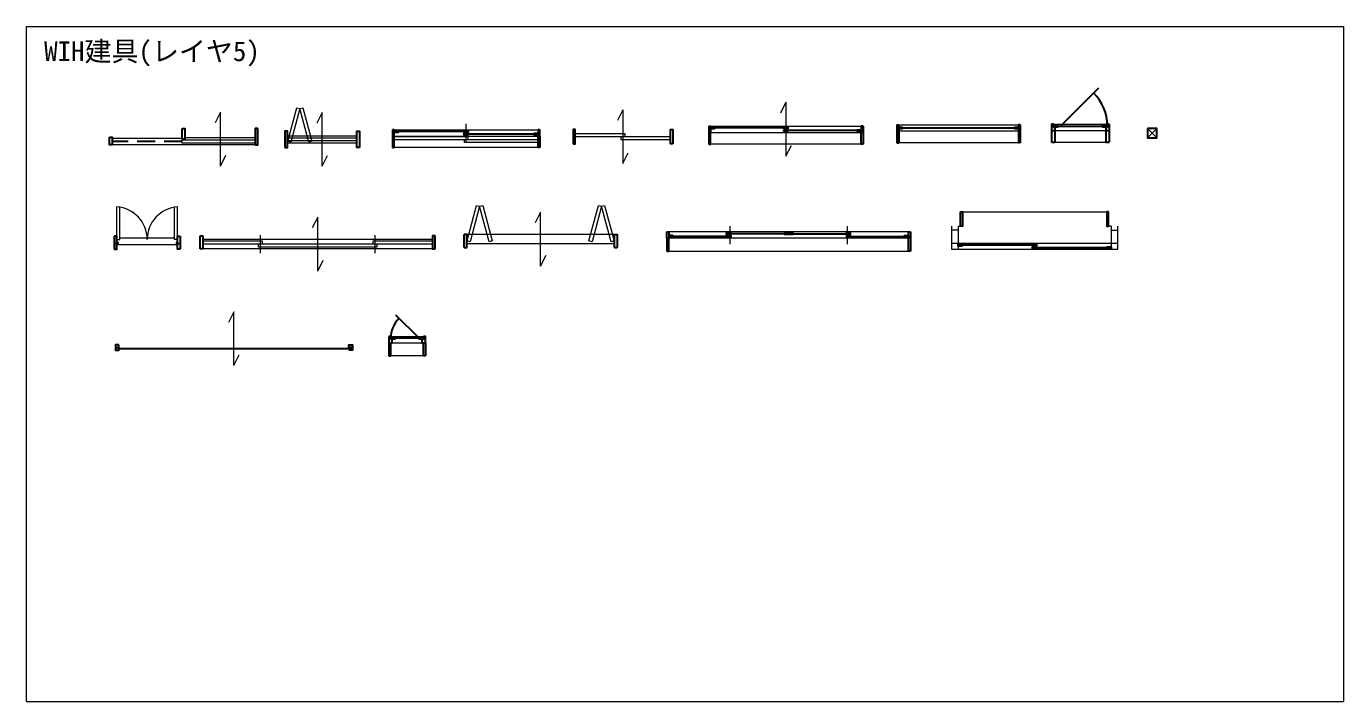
# Model space of a CAD drawing. Units: millimetres at full size, sheet at 1:100. Extents: x -361910 to 68111, y -79207 to 22945.
# Drawn here: x 7458 to 22101, y -37288 to -29778 of the extents above; entities that cross this region are included whole.
import ezdxf
from ezdxf.enums import TextEntityAlignment as Align

# ---------------------------------------------------------------- set-up
doc = ezdxf.new("R2010")
doc.units = ezdxf.units.MM
doc.header["$LTSCALE"] = 100
doc.linetypes.add('DASHED2', pattern=[3, 2, -1])
for name, color, linetype, lineweight in [('0-0_通り芯', 4, 'Continuous', 9), ('0-2_道路', 7, 'Continuous', 18), ('0-5_外部部品', 4, 'Continuous', 9), ('0-D_寸法', 4, 'Continuous', 9)]:
    doc.layers.add(name, color=color, linetype=linetype, lineweight=lineweight)
doc.styles.add('ＭＳ ゴシック', font='')
doc.styles.get('ＭＳ ゴシック').set_extended_font_data('MS Gothic')

msp = doc.modelspace()

# ---------------------------------------------------------------- linework, layer by layer
at = {"layer": '0-0_通り芯', "color": 7, "lineweight": 18}
for p, q in [((7457.9, -37287.6), (7457.9, -29777.8)), ((7457.9, -29777.8), (22101.1, -29777.8)), ((22101.1, -29777.8), (22101.1, -37287.6)), ((7457.9, -37287.6), (22101.1, -37287.6))]:
    msp.add_line(p, q, dxfattribs=at)
at = {"layer": '0-2_道路'}
for p, q in [((19920.6, -30914.4), (20025.6, -31019.4)), ((19920.6, -31019.4), (20025.6, -30914.4))]:
    msp.add_line(p, q, dxfattribs=at)
at = {"layer": '0-2_道路', "color": 2, "lineweight": 25}
msp.add_lwpolyline([(19920.6, -30914.4), (19920.6, -31019.4), (20025.6, -31019.4), (20025.6, -30914.4)], close=True, dxfattribs=at)
at = {"layer": '0-5_外部部品', "color": 2, "lineweight": 25}
for p, q in [((18954.9, -30887.5), (19379.1, -30463.2)), ((15109.2, -30896.9), (15109.2, -30916.9)), ((15879.2, -30896.9), (15924.2, -30896.9)), ((15879.2, -30916.9), (15879.2, -30896.9)), ((15924.2, -30896.9), (15924.2, -30916.9)), ((18874.9, -30897.5), (18874.9, -30877.5)), ((19474.9, -30897.5), (19474.9, -30877.5)), ((11546.7, -30957.5), (11546.7, -30937.5)), ((11546.7, -30937.5), (11591.7, -30937.5)), ((13101.7, -30987.5), (13101.7, -30967.5)), ((13146.7, -30987.5), (13101.7, -30987.5)), ((15109.2, -30916.9), (15064.2, -30916.9)), ((15924.2, -30916.9), (15879.2, -30916.9)), ((15879.2, -30926.9), (15924.2, -30926.9)), ((15879.2, -30946.9), (15879.2, -30926.9)), ((15924.2, -30946.9), (15879.2, -30946.9)), ((15924.2, -30926.9), (15924.2, -30946.9)), ((16694.2, -30926.9), (16739.2, -30926.9)), ((16694.2, -30946.9), (16694.2, -30926.9)), ((16739.2, -30946.9), (16694.2, -30946.9)), ((16739.2, -30926.9), (16739.2, -30946.9)), ((17155.8, -30898.4), (17200.8, -30898.4)), ((17155.8, -30918.4), (17155.8, -30898.4)), ((17200.8, -30918.4), (17155.8, -30918.4)), ((17200.8, -30898.4), (17200.8, -30918.4)), ((18440.8, -30898.4), (18485.8, -30898.4)), ((18440.8, -30918.4), (18440.8, -30898.4)), ((18485.8, -30918.4), (18440.8, -30918.4)), ((18485.8, -30918.4), (18485.8, -30898.4)), ((14598.2, -32103.4), (14598.2, -32123.4)), ((14598.2, -32123.4), (14643.2, -32123.4)), ((15886.5, -32073.4), (15931.5, -32073.4)), ((16575.7, -32123.4), (16620.7, -32123.4)), ((16620.7, -32123.4), (16620.7, -32103.4)), ((17264.9, -32123.4), (17219.9, -32123.4)), ((17264.9, -32103.4), (17264.9, -32123.4)), ((11822.7, -33246.4), (11564.6, -32988.3)), ((11508.4, -33256.4), (11508.4, -33236.4)), ((11873.4, -33256.4), (11873.4, -33236.4))]:
    msp.add_line(p, q, dxfattribs=at)
at = {"layer": '0-5_外部部品', "color": 7, "lineweight": 18}
for p, q in [((9616.3, -30731.1), (9556.3, -30851.1)), ((9616.3, -31331.1), (9616.3, -30731.1)), ((14089.2, -30704.8), (14029.2, -30824.8)), ((14089.2, -30704.8), (14089.2, -31304.8)), ((15901.7, -30621.9), (15841.7, -30741.9)), ((15901.7, -30621.9), (15901.7, -31221.9)), ((12346.7, -31062.5), (12346.7, -30862.5)), ((15064.2, -30886.9), (16739.2, -30886.9)), ((17155.8, -30873.4), (18485.8, -30873.4)), ((18874.9, -30867.5), (19474.9, -30867.5)), ((9191.3, -31026.1), (8411.3, -31026.1)), ((10001.3, -31016.1), (9221.3, -31016.1)), ((10360.4, -30995.9), (11132.4, -30995.9)), ((10360.4, -31016.9), (10746.4, -31016.9)), ((10746.4, -31016.9), (11132.4, -31016.9)), ((11546.7, -30927.5), (13146.7, -30927.5)), ((11546.7, -30997.5), (13146.7, -30997.5)), ((11546.7, -31037.5), (12326.7, -31037.5)), ((14619.2, -31004.8), (14109.2, -31004.8)), ((15064.2, -30956.9), (16739.2, -30956.9)), ((18485.8, -30943.4), (17155.8, -30943.4)), ((18892.4, -30937.5), (19457.4, -30937.5)), ((10001.3, -31096.1), (8411.3, -31096.1)), ((10746.4, -31051.9), (10360.4, -31051.9)), ((10360.4, -31072.9), (11132.4, -31072.9)), ((11132.4, -31051.9), (10746.4, -31051.9)), ((13161.7, -31127), (11531.7, -31127)), ((14089.2, -31304.8), (14149.2, -31184.8)), ((16739.2, -31086.4), (15064.2, -31086.4)), ((15901.7, -31221.9), (15961.7, -31101.9)), ((18485.8, -31073.4), (17155.8, -31073.4)), ((18892.4, -31067.5), (19457.4, -31067.5)), ((9616.3, -31331.1), (9676.3, -31211.1)), ((10746.4, -31334.4), (10806.4, -31214.4)), ((8463.9, -32111.3), (8463.9, -31784.3)), ((8498.9, -32148.3), (8498.9, -31783.3)), ((9103.9, -32148.3), (9103.9, -31783.3)), ((9138.9, -32111.3), (9138.9, -31784.3)), ((10696.3, -31899.8), (10636.3, -32019.8)), ((10696.3, -32499.8), (10696.3, -31899.8)), ((13174.5, -31844), (13114.5, -31964)), ((13174.5, -32444), (13174.5, -31844)), ((17863, -31841.5), (19468, -31841.5)), ((17264.9, -32063.4), (14598.2, -32063.4)), ((15277.4, -31998.4), (15277.4, -32198.4)), ((16585.7, -32198.4), (16585.7, -31998.4)), ((17815.5, -32046), (17745.5, -32046)), ((17815.5, -32001), (17843, -32001)), ((17815.5, -32001), (17815.5, -32261)), ((19515.5, -32001), (19488, -32001)), ((19515.5, -32001), (19515.5, -32261)), ((19515.5, -32046), (19585.5, -32046)), ((8463.9, -32148.3), (8498.9, -32148.3)), ((8463.9, -32205.3), (9138.9, -32205.3)), ((8498.9, -32128.3), (9103.9, -32128.3)), ((9138.9, -32148.3), (9103.9, -32148.3)), ((11971.3, -32148.8), (9421.3, -32148.8)), ((10058.8, -32099.8), (10058.8, -32299.8)), ((10696.3, -32199.8), (10078.8, -32199.8)), ((11313.8, -32199.8), (10696.3, -32199.8)), ((11333.8, -32299.8), (11333.8, -32099.8)), ((11353.8, -32199.8), (11353.8, -32234.8)), ((13994.5, -32093), (12354.5, -32093)), ((13994.5, -32195), (12354.5, -32195)), ((17264.9, -32133.4), (14598.2, -32133.4)), ((19585.5, -32191), (17745.5, -32191)), ((11971.3, -32250.8), (9421.3, -32250.8)), ((11353.8, -32234.8), (10696.3, -32234.8)), ((13174.5, -32444), (13234.5, -32324)), ((14598.2, -32277.9), (17264.9, -32277.9)), ((10696.3, -32499.8), (10756.3, -32379.8)), ((9765, -32951.2), (9705, -33071.2)), ((9765, -33551.2), (9765, -32951.2)), ((11508.4, -33226.4), (11873.4, -33226.4)), ((11525.9, -33296.4), (11855.9, -33296.4)), ((9765, -33551.2), (9825, -33431.2)), ((11873.4, -33440.9), (11508.4, -33440.9))]:
    msp.add_line(p, q, dxfattribs=at)
at = {"layer": '0-5_外部部品', "color": 3, "lineweight": 25}
for p, q in [((15044.2, -30886.9), (15064.2, -30886.9)), ((15044.2, -30886.9), (15044.2, -31086.4)), ((15064.2, -30886.9), (15064.2, -30956.9)), ((16739.2, -30886.9), (16739.2, -30956.9)), ((16759.2, -30886.9), (16739.2, -30886.9)), ((16759.2, -30886.9), (16759.2, -31086.4)), ((17135.8, -30873.4), (17155.8, -30873.4)), ((17135.8, -30873.4), (17135.8, -31073.4)), ((17155.8, -30873.4), (17155.8, -31073.4)), ((18505.8, -30873.4), (18505.8, -31073.4)), ((18874.9, -30867.5), (18854.9, -30867.5)), ((18854.9, -30867.5), (18854.9, -31067.5)), ((18874.9, -30902.5), (18874.9, -30867.5)), ((18924.9, -30887.5), (19424.9, -30887.5)), ((19494.9, -30867.5), (19474.9, -30867.5)), ((19474.9, -30867.5), (19474.9, -30902.5)), ((19494.9, -30867.5), (19494.9, -31067.5)), ((11526.7, -30927.5), (11526.7, -30997.5)), ((11546.7, -30927.5), (11526.7, -30927.5)), ((11526.7, -30997.5), (11546.7, -30997.5)), ((11526.7, -30997.5), (11526.7, -31127)), ((11546.7, -30997.5), (11546.7, -30927.5)), ((11546.7, -31127), (11546.7, -30997.5)), ((12324.2, -30947.5), (11591.7, -30947.5)), ((13101.7, -30977.5), (12369.2, -30977.5)), ((13146.7, -30927.5), (13146.7, -30997.5)), ((13146.7, -31127), (13146.7, -30997.5)), ((15064.2, -30956.9), (15044.2, -30956.9)), ((15879.2, -30906.9), (15109.2, -30906.9)), ((16694.2, -30936.9), (15924.2, -30936.9)), ((16739.2, -30956.9), (16759.2, -30956.9)), ((17135.8, -30943.4), (17155.8, -30943.4)), ((18440.8, -30908.4), (17200.8, -30908.4)), ((18505.8, -30943.4), (18485.8, -30943.4)), ((18854.9, -30937.5), (18892.4, -30937.5)), ((18892.4, -30902.5), (18874.9, -30902.5)), ((18892.4, -30902.5), (18892.4, -31067.5)), ((19474.9, -30902.5), (19457.4, -30902.5)), ((19457.4, -30902.5), (19457.4, -31067.5)), ((19457.4, -30937.5), (19494.9, -30937.5)), ((11526.7, -31127), (11546.7, -31127)), ((13166.7, -31127), (13146.7, -31127)), ((17135.8, -31073.4), (17155.8, -31073.4)), ((18505.8, -31073.4), (18485.8, -31073.4)), ((18854.9, -31067.5), (18892.4, -31067.5)), ((19457.4, -31067.5), (19494.9, -31067.5)), ((14578.2, -32063.4), (14598.2, -32063.4)), ((14578.2, -32133.4), (14578.2, -32063.4)), ((14598.2, -32063.4), (14598.2, -32133.4)), ((17264.9, -32133.4), (17264.9, -32063.4)), ((17264.9, -32063.4), (17284.9, -32063.4)), ((17284.9, -32063.4), (17284.9, -32133.4)), ((8433.9, -32111.3), (8433.9, -32255.3)), ((9168.9, -32111.3), (9168.9, -32255.3)), ((9391.3, -32106.8), (9421.3, -32106.8)), ((9391.3, -32250.8), (9391.3, -32106.8)), ((12001.3, -32250.8), (12001.3, -32106.8)), ((12354.5, -32093), (12324.5, -32093)), ((12324.5, -32237), (12324.5, -32093)), ((13994.5, -32237), (13994.5, -32093)), ((14578.2, -32133.4), (14578.2, -32277.9)), ((14598.2, -32133.4), (14578.2, -32133.4)), ((14598.2, -32277.9), (14598.2, -32133.4)), ((15242.4, -32113.4), (14643.2, -32113.4)), ((15886.5, -32083.4), (15287.4, -32083.4)), ((15976.5, -32083.4), (16575.7, -32083.4)), ((16620.7, -32113.4), (17219.9, -32113.4)), ((17264.9, -32277.9), (17264.9, -32133.4)), ((17284.9, -32133.4), (17264.9, -32133.4)), ((17284.9, -32133.4), (17284.9, -32277.9)), ((18643, -32211), (17860.5, -32211)), ((13994.5, -32237), (14024.5, -32237)), ((14578.2, -32277.9), (14598.2, -32277.9)), ((17284.9, -32277.9), (17264.9, -32277.9)), ((19470.5, -32241), (18688, -32241)), ((11488.4, -33226.4), (11488.4, -33296.4)), ((11508.4, -33226.4), (11488.4, -33226.4)), ((11508.4, -33261.4), (11508.4, -33226.4)), ((11873.4, -33226.4), (11873.4, -33261.4)), ((8447.5, -33350.2), (8487.5, -33350.2)), ((11082.5, -33365.2), (8487.5, -33365.2)), ((11488.4, -33296.4), (11525.9, -33296.4)), ((11488.4, -33296.4), (11488.4, -33440.9)), ((11508.4, -33440.9), (11508.4, -33296.4)), ((11823.4, -33246.4), (11558.4, -33246.4)), ((11855.9, -33261.4), (11855.9, -33296.4)), ((11873.4, -33261.4), (11855.9, -33261.4)), ((11873.4, -33440.9), (11873.4, -33296.4)), ((11488.4, -33440.9), (11508.4, -33440.9)), ((11893.4, -33440.9), (11873.4, -33440.9))]:
    msp.add_line(p, q, dxfattribs=at)
at = {"layer": '0-5_外部部品', "color": 3, "linetype": 'DASHED2', "lineweight": 25}
msp.add_line((9191.3, -31058.6), (8411.3, -31058.6), dxfattribs=at)
at = {"layer": '0-5_外部部品', "color": 7, "lineweight": 18}
for points in [[(10363, -31055.2), (10462.9, -30682.3), (10496.7, -30691.4), (10396.8, -31064.2)], [(10530.5, -30682.3), (10630.4, -31055.2), (10596.6, -31064.2), (10496.7, -30691.4)], [(13146.7, -31070.5), (12326.7, -31070.5), (12326.7, -31037.5), (13146.7, -31037.5)], [(12357, -32164.8), (12463.1, -31768.8), (12496.9, -31777.8), (12390.8, -32173.9)], [(12530.7, -31768.8), (12636.9, -32164.8), (12603.1, -32173.9), (12496.9, -31777.8)], [(13852, -31777.8), (13745.9, -32173.9), (13712.1, -32164.8), (13818.2, -31768.8)], [(13958.1, -32173.9), (13852, -31777.8), (13885.8, -31768.8), (13991.9, -32164.8)]]:
    msp.add_lwpolyline(points, close=True, dxfattribs=at)
for points in [[(10746.4, -31334.4), (10746.4, -30734.4), (10686.4, -30854.4)], [(10001.3, -31076.1), (9191.3, -31076.1), (9191.3, -31041.1), (10001.3, -31041.1)], [(11546.7, -31037.5), (11546.7, -31004.5), (12366.7, -31004.5), (12366.7, -31037.5)], [(13559.2, -30969.8), (14109.2, -30969.8), (14109.2, -31004.8), (13559.2, -31004.8)], [(14619.2, -31039.8), (14069.2, -31039.8), (14069.2, -31004.8)], [(19585.5, -32001), (19585.5, -32261), (17745.5, -32261), (17745.5, -32001)], [(9421.3, -32164.8), (10078.8, -32164.8), (10078.8, -32199.8), (9421.3, -32199.8)], [(10696.3, -32234.8), (10038.8, -32234.8), (10038.8, -32199.8)], [(11971.3, -32199.8), (11313.8, -32199.8), (11313.8, -32164.8), (11971.3, -32164.8)]]:
    msp.add_lwpolyline(points, dxfattribs=at)
at = {"layer": '0-5_外部部品', "color": 2, "lineweight": 25}
for points in [[(15064.2, -30916.9), (15064.2, -30896.9), (15109.2, -30896.9)], [(11591.7, -30937.5), (11591.7, -30957.5), (11546.7, -30957.5)], [(13101.7, -30967.5), (13146.7, -30967.5), (13146.7, -30987.5)], [(14643.2, -32123.4), (14643.2, -32103.4), (14598.2, -32103.4)], [(15931.5, -32093.4), (15886.5, -32093.4), (15886.5, -32073.4)], [(16620.7, -32103.4), (16575.7, -32103.4), (16575.7, -32123.4)], [(17219.9, -32123.4), (17219.9, -32103.4), (17264.9, -32103.4)]]:
    msp.add_lwpolyline(points, dxfattribs=at)
at = {"layer": '0-5_外部部品', "color": 3, "lineweight": 25}
for points in [[(18505.8, -30873.4), (18485.8, -30873.4), (18485.8, -31073.4)], [(13166.7, -30997.5), (13166.7, -30927.5), (13146.7, -30927.5)], [(13146.7, -30997.5), (13166.7, -30997.5), (13166.7, -31127)], [(15044.2, -31086.4), (15064.2, -31086.4), (15064.2, -30956.9)], [(16759.2, -31086.4), (16739.2, -31086.4), (16739.2, -30956.9)], [(8463.9, -32183.3), (8463.9, -32111.3), (8433.9, -32111.3)], [(8433.9, -32255.3), (8463.9, -32255.3), (8463.9, -32203.3)], [(9138.9, -32183.3), (9138.9, -32111.3), (9168.9, -32111.3)], [(9168.9, -32255.3), (9138.9, -32255.3), (9138.9, -32203.3)], [(9421.3, -32106.8), (9421.3, -32250.8), (9391.3, -32250.8)], [(12001.3, -32106.8), (11971.3, -32106.8), (11971.3, -32250.8), (12001.3, -32250.8)], [(12324.5, -32237), (12354.5, -32237), (12354.5, -32093)], [(13994.5, -32093), (14024.5, -32093), (14024.5, -32237)], [(11893.4, -33296.4), (11893.4, -33226.4), (11873.4, -33226.4)], [(11082.5, -33350.2), (11042.5, -33350.2), (11042.5, -33320.2), (11082.5, -33320.2), (11082.5, -33380.2), (11042.5, -33380.2)], [(11525.9, -33296.4), (11525.9, -33261.4), (11508.4, -33261.4)], [(11855.9, -33296.4), (11893.4, -33296.4), (11893.4, -33440.9)]]:
    msp.add_lwpolyline(points, dxfattribs=at)
at = {"layer": '0-5_外部部品', "color": 2, "lineweight": 25}
for points in [[(18879.9, -30877.5), (18924.9, -30877.5), (18924.9, -30897.5), (18879.9, -30897.5)], [(19424.9, -30877.5), (19469.9, -30877.5), (19469.9, -30897.5), (19424.9, -30897.5)], [(12369.2, -30957.5), (12324.2, -30957.5), (12324.2, -30937.5), (12369.2, -30937.5)], [(12369.2, -30987.5), (12324.2, -30987.5), (12324.2, -30967.5), (12369.2, -30967.5)], [(15287.4, -32093.4), (15242.4, -32093.4), (15242.4, -32073.4), (15287.4, -32073.4)], [(15287.4, -32123.4), (15242.4, -32123.4), (15242.4, -32103.4), (15287.4, -32103.4)], [(15931.5, -32073.4), (15976.5, -32073.4), (15976.5, -32093.4), (15931.5, -32093.4)], [(16620.7, -32073.4), (16575.7, -32073.4), (16575.7, -32093.4), (16620.7, -32093.4)], [(17860.5, -32221), (17815.5, -32221), (17815.5, -32201), (17860.5, -32201)], [(18688, -32221), (18643, -32221), (18643, -32201), (18688, -32201)], [(18688, -32251), (18643, -32251), (18643, -32231), (18688, -32231)], [(19515.5, -32251), (19470.5, -32251), (19470.5, -32231), (19515.5, -32231)], [(11558.4, -33256.4), (11513.4, -33256.4), (11513.4, -33236.4), (11558.4, -33236.4)], [(11868.4, -33256.4), (11823.4, -33256.4), (11823.4, -33236.4), (11868.4, -33236.4)]]:
    msp.add_lwpolyline(points, close=True, dxfattribs=at)
at = {"layer": '0-5_外部部品', "color": 3, "lineweight": 25}
for points in [[(8381.3, -31012.1), (8411.3, -31012.1), (8411.3, -31096.1), (8381.3, -31096.1)], [(9191.3, -30912.1), (9221.3, -30912.1), (9221.3, -31031.1), (9191.3, -31031.1)], [(10031.3, -30912.1), (10001.3, -30912.1), (10001.3, -31096.1), (10031.3, -31096.1)], [(10330.4, -31126.4), (10360.4, -31126.4), (10360.4, -30942.4), (10330.4, -30942.4)], [(11162.4, -31126.4), (11132.4, -31126.4), (11132.4, -30942.4), (11162.4, -30942.4)], [(13535.2, -31083), (13559.2, -31083), (13559.2, -30926.5), (13535.2, -30926.5)], [(14643.2, -31083), (14619.2, -31083), (14619.2, -30926.5), (14643.2, -30926.5)], [(17843, -31841.5), (17863, -31841.5), (17863, -32001), (17843, -32001)], [(19488, -31841.5), (19468, -31841.5), (19468, -32001), (19488, -32001)], [(8458.9, -32188.3), (8463.9, -32188.3), (8463.9, -32183.3), (8473.9, -32183.3), (8473.9, -32203.3), (8463.9, -32203.3), (8463.9, -32198.3), (8458.9, -32198.3)], [(9143.9, -32198.3), (9138.9, -32198.3), (9138.9, -32203.3), (9128.9, -32203.3), (9128.9, -32183.3), (9138.9, -32183.3), (9138.9, -32188.3), (9143.9, -32188.3)], [(8487.5, -33320.2), (8447.5, -33320.2), (8447.5, -33380.2), (8487.5, -33380.2)]]:
    msp.add_lwpolyline(points, close=True, dxfattribs=at)
at = {"layer": '0-5_外部部品', "color": 2, "lineweight": 25}
for centre, radius, start, end in [((18954.9, -30887.5), 520, 0, 45), ((11822.7, -33246.4), 314.4, 135, 180)]:
    msp.add_arc(centre, radius, start, end, dxfattribs=at)
at = {"layer": '0-5_外部部品', "color": 7, "lineweight": 18}
for centre, start, end in [((8436.4, -32148.3), 0, 85.6791), ((9166.4, -32148.3), 94.3209, 180)]:
    msp.add_arc(centre, 365, start, end, dxfattribs=at)

# ---------------------------------------------------------------- texts
at = {"layer": '0-D_寸法', "color": 7, "style": 'ＭＳ ゴシック'}
msp.add_text('WIH建具(レイヤ5)', height=219.9, dxfattribs=at).set_placement((7655.7, -30230.7), align=Align.BOTTOM_LEFT)

doc.saveas('drawing.dxf')
